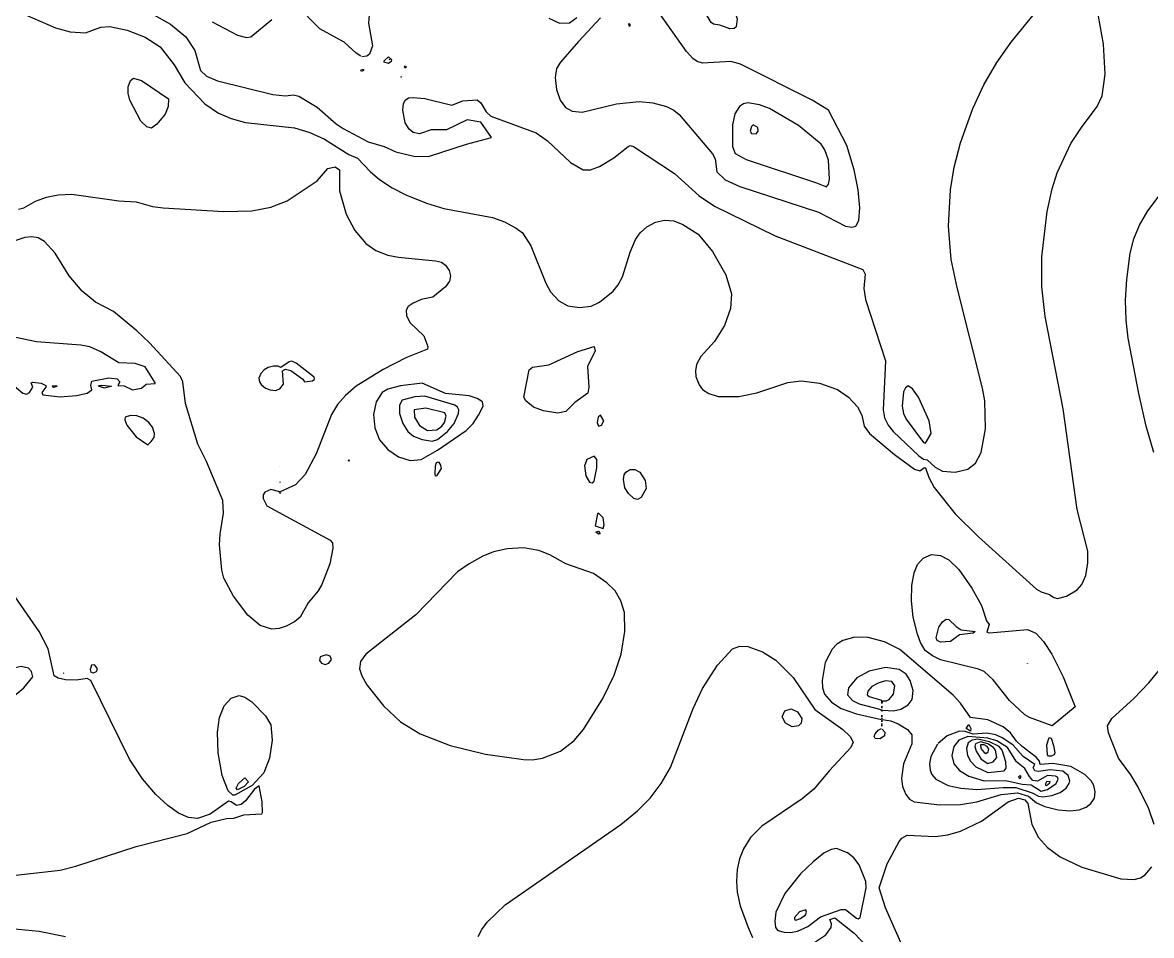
# Model space of a CAD drawing. Header units: inches. Extents: x 2608994 to 2618701, y 1261813 to 1271655.
# Drawn here: x 2611217 to 2612713, y 1268184 to 1269394 of the extents above; entities that cross this region are included whole.
import ezdxf

# ---------------------------------------------------------------- set-up
doc = ezdxf.new("R2010")
doc.units = ezdxf.units.IN
doc.header["$MEASUREMENT"] = 0

msp = doc.modelspace()

# ---------------------------------------------------------------- linework, layer by layer
for points, elevation in [([(2611665.4, 1269349.9), (2611658.9, 1269353.9), (2611643.2, 1269368.4), (2611610.8, 1269386.3), (2611595.1, 1269401.9), (2611592.5, 1269407.9), (2611593.1, 1269421.1), (2611581.4, 1269447.5), (2611581.9, 1269452.3), (2611585.6, 1269456.8), (2611594, 1269459.7), (2611622.8, 1269459.8), (2611651.6, 1269462.1), (2611662.4, 1269459.3), (2611672, 1269451.1), (2611675.8, 1269443.9), (2611678.6, 1269431.9), (2611675.4, 1269393.5), (2611680.5, 1269363.5), (2611676.8, 1269352.4), (2611673.2, 1269349.9), (2611666.6, 1269349.1)], 237), ([(2612141.2, 1269391.1), (2612132.8, 1269392.6), (2612129.5, 1269394.7), (2612112.9, 1269422.3), (2612112.7, 1269430.7), (2612120.8, 1269438.3), (2612125.6, 1269438.4), (2612132.8, 1269441), (2612143.6, 1269438), (2612152, 1269429.5), (2612158.5, 1269417.5), (2612164.1, 1269399.5), (2612162.7, 1269388.7), (2612160.4, 1269386.7), (2612154.4, 1269386.2), (2612141.2, 1269391.1)], 237), ([(2611219.6, 1269405.2), (2611260.4, 1269387.5), (2611279.6, 1269382), (2611300, 1269381.1), (2611320.4, 1269388.5), (2611332.4, 1269389.3), (2611355.2, 1269384.5), (2611379.2, 1269375.2), (2611399, 1269362.3), (2611417.6, 1269338.5), (2611432, 1269314.7), (2611458.4, 1269286.9), (2611476.4, 1269274.5), (2611493.2, 1269267.4), (2611512.4, 1269262.2), (2611577.2, 1269254.9), (2611597.6, 1269248.9), (2611616.9, 1269239.9), (2611649.2, 1269219.7), (2611661, 1269214.7), (2611678, 1269196.8), (2611690, 1269186.5), (2611706.8, 1269175.4), (2611724.8, 1269166.1), (2611752.4, 1269154.9), (2611775.2, 1269147.9), (2611840, 1269136), (2611855.6, 1269130.3), (2611871.2, 1269122), (2611879.6, 1269115.7), (2611890.5, 1269098.3), (2611910.6, 1269049.1), (2611916.8, 1269037.5), (2611927.6, 1269025.5), (2611939.8, 1269019.1), (2611955.2, 1269016.8), (2611970.8, 1269018.7), (2611981.6, 1269024), (2611999.8, 1269038.3), (2612006.4, 1269046.7), (2612012, 1269057.5), (2612022.2, 1269089.9), (2612029.3, 1269106.7), (2612035.6, 1269115.8), (2612044.3, 1269123.5), (2612056, 1269129.8), (2612068, 1269132.4), (2612080, 1269131.6), (2612092, 1269126.8), (2612112.3, 1269113.9), (2612131.4, 1269091.1), (2612149.3, 1269059.9), (2612156.8, 1269034.7), (2612155.4, 1269015.5), (2612147.2, 1268993.1), (2612134, 1268971.6), (2612115.9, 1268951.9), (2612110.4, 1268941.1), (2612108.9, 1268932.7), (2612109.6, 1268925.5), (2612113.6, 1268914.4), (2612118.4, 1268908.2), (2612126.8, 1268902.7), (2612138.8, 1268898.9), (2612166.4, 1268898.8), (2612190.4, 1268903.5), (2612231.2, 1268917.3), (2612249.2, 1268919.5), (2612273.2, 1268916.4), (2612297.2, 1268908), (2612311.6, 1268898), (2612323.6, 1268885), (2612329.4, 1268873.9), (2612332.7, 1268859.5), (2612339.8, 1268849.9), (2612372.8, 1268822), (2612399.2, 1268802.3), (2612406.4, 1268800.1), (2612412.4, 1268804.7), (2612414.1, 1268804.3), (2612418.4, 1268791.3), (2612425.6, 1268778.3), (2612453.2, 1268743.3), (2612484.4, 1268712.6), (2612561.3, 1268643.5), (2612567.2, 1268639.6), (2612578.3, 1268636.3), (2612584, 1268632.3), (2612588.8, 1268631.1), (2612600.8, 1268634.1), (2612615.1, 1268642.3), (2612621.4, 1268649.5), (2612626.4, 1268661.5), (2612629.3, 1268678.3), (2612629, 1268693.9), (2612615.1, 1268749.1), (2612596.3, 1268882.3), (2612572.4, 1269004.7), (2612568.3, 1269044.3), (2612568.2, 1269083.9), (2612575.3, 1269143.9), (2612581.7, 1269173.9), (2612588.5, 1269195.5), (2612606.8, 1269234.1), (2612620.6, 1269255.5), (2612641.7, 1269283.1), (2612648.1, 1269297.5), (2612652.1, 1269326.3), (2612649.9, 1269365.9), (2612638.7, 1269428.3)], 238), ([(2611390, 1269405.3), (2611412.8, 1269392.3), (2611433.2, 1269375.6), (2611445.2, 1269357.5), (2611452.5, 1269331.1), (2611460.8, 1269323.6), (2611475.2, 1269317.2), (2611548.4, 1269299.1), (2611565.2, 1269297.4), (2611576, 1269298.6), (2611583.2, 1269296.9), (2611607.2, 1269282.2), (2611632.4, 1269260.4), (2611642, 1269254.2), (2611675, 1269236.3), (2611696.3, 1269230.3), (2611711.6, 1269223), (2611735.6, 1269217.5), (2611754.8, 1269216.9), (2611805.2, 1269233.3), (2611838.6, 1269242.3), (2611824.4, 1269262.3), (2611806.4, 1269265.4), (2611778.8, 1269252.5), (2611758.4, 1269252.2), (2611742.8, 1269247.2), (2611734.4, 1269248.7), (2611729.2, 1269253.1), (2611724.1, 1269261.5), (2611720.7, 1269278.3), (2611721.8, 1269286.7), (2611724.2, 1269291.5), (2611728.4, 1269294.6), (2611734.4, 1269295.3), (2611750, 1269293.7), (2611786, 1269285.1), (2611800.4, 1269290.6), (2611819.6, 1269292), (2611824.5, 1269287.9), (2611831.6, 1269276.3), (2611837.6, 1269270.6), (2611897.6, 1269248.4), (2611912.9, 1269237.5), (2611943.2, 1269209), (2611960, 1269199.1), (2611969.6, 1269199.3), (2611981.6, 1269203.7), (2612000.8, 1269215.1), (2612019.5, 1269230.3), (2612022.4, 1269231.4), (2612026.6, 1269230.3), (2612081.2, 1269194.5), (2612113.6, 1269164.8), (2612134, 1269151.3), (2612214.4, 1269111.8), (2612331, 1269067.1), (2612334, 1269061.1), (2612332.2, 1269041.9), (2612334.3, 1269027.5), (2612361, 1268945.9), (2612357.9, 1268881.1), (2612359.7, 1268870.3), (2612364.2, 1268860.7), (2612371, 1268852.3), (2612405.1, 1268819.9), (2612411.2, 1268815.6), (2612416, 1268814.8), (2612426.8, 1268804.9), (2612436.4, 1268799.9), (2612453.2, 1268798.3), (2612470, 1268802.3), (2612480.1, 1268810.3), (2612487.6, 1268824.7), (2612493.4, 1268855.9), (2612492.6, 1268893.1), (2612489.7, 1268909.9), (2612455.9, 1269043.1), (2612448, 1269080.3), (2612444.3, 1269124.7), (2612447, 1269172.7), (2612452.1, 1269202.7), (2612460.3, 1269235.1), (2612476.7, 1269280.7), (2612491.1, 1269311.9), (2612508.4, 1269341.5), (2612527.4, 1269368.3), (2612556.7, 1269404.3)], 237), ([(2612321.7, 1269124.7), (2612325.7, 1269131.9), (2612326.8, 1269148.7), (2612324.5, 1269172.7), (2612319.3, 1269199.1), (2612309.4, 1269231.5), (2612285.2, 1269278.5), (2612263.5, 1269291.5), (2612168.8, 1269339.4), (2612155.6, 1269342.9), (2612118.4, 1269340.6), (2612111.2, 1269342.8), (2612105.2, 1269346.9), (2612096.9, 1269356.3), (2612058.4, 1269410.7)], 236), ([(2611468, 1269395.6), (2611501.6, 1269377.7), (2611513.6, 1269374.6), (2611519.4, 1269375.5)], 236), ([(2611519.4, 1269375.5), (2611547.2, 1269398.6)], 236), ([(2611914.4, 1269400.4), (2611928.8, 1269393.5), (2611942, 1269394.1), (2611951.6, 1269401.2)], 236), ([(2611983.2, 1269400.7), (2611953.7, 1269369.5), (2611929.8, 1269341.9), (2611924.7, 1269333.5), (2611922.9, 1269321.5), (2611924.8, 1269305.9), (2611929.7, 1269291.5), (2611936.8, 1269281.9), (2611945.6, 1269277), (2611958.8, 1269275.8), (2612004.4, 1269286.7), (2612034.4, 1269289.9), (2612052.4, 1269288.3), (2612070.4, 1269283.2), (2612080, 1269278.5), (2612087.2, 1269272.8), (2612131.6, 1269220.4), (2612135.2, 1269214), (2612137.3, 1269196.7), (2612148.4, 1269186.2), (2612167.6, 1269177.3), (2612272, 1269143.2), (2612308, 1269124.6), (2612316.4, 1269123.1), (2612321.7, 1269124.7)], 236), ([(2612021.2, 1269389.7), (2612022.7, 1269391.1), (2612021.2, 1269393.3), (2612019.9, 1269392.3), (2612021.2, 1269389.7)], 235), ([(2611696, 1269343.7), (2611702, 1269349), (2611705.9, 1269345.5), (2611705.4, 1269343.1), (2611702, 1269340.4), (2611696, 1269341.9), (2611696, 1269343.7)], 237), ([(2611703.2, 1269345.3), (2611702.8, 1269345.5), (2611703.2, 1269345.9), (2611703.4, 1269345.5), (2611703.2, 1269345.3)], 238), ([(2611666.6, 1269332.6), (2611668.9, 1269332.3), (2611668.7, 1269331.1), (2611666, 1269329.6), (2611665.4, 1269331.8)], 237), ([(2611723.6, 1269334.9), (2611724.8, 1269335.1), (2611725.6, 1269335.9), (2611723.6, 1269336.6), (2611722.6, 1269335.9), (2611723.6, 1269334.9)], 236), ([(2611387.6, 1269254.4), (2611381.6, 1269256.2), (2611373.6, 1269263.9), (2611359.1, 1269291.5), (2611356.6, 1269301.1), (2611356.6, 1269309.5), (2611360, 1269317.8), (2611363.6, 1269320.8), (2611374.4, 1269317.7), (2611410.4, 1269293.5), (2611409.7, 1269283.1), (2611405.6, 1269273), (2611394.8, 1269259.6), (2611387.6, 1269254.4)], 239), ([(2611718.8, 1269322.1), (2611718.4, 1269322.7), (2611718.8, 1269322.9), (2611719.1, 1269322.7), (2611718.8, 1269322.1)], 237), ([(2612269.6, 1269181.9), (2612282.8, 1269176.8), (2612285.2, 1269180.1), (2612286.7, 1269187.1), (2612285.3, 1269212.3), (2612280.4, 1269226), (2612275.6, 1269233.4), (2612245.6, 1269258.1), (2612207.2, 1269280.6), (2612194, 1269285.4), (2612178.4, 1269288.1), (2612172.6, 1269286.7), (2612167.5, 1269283.1), (2612161.1, 1269273.5), (2612157.8, 1269259.1), (2612158.2, 1269230.3), (2612161.6, 1269220.7), (2612176, 1269213.1), (2612269.6, 1269181.9)], 235), ([(2612181.5, 1269250.7), (2612183.2, 1269247.6), (2612189.2, 1269246.8), (2612192, 1269250.7), (2612191.6, 1269255.5), (2612185.6, 1269259.1), (2612183.3, 1269256.7), (2612181.5, 1269250.7)], 234), ([(2611211.2, 1269147.3), (2611218.4, 1269149.1), (2611234, 1269157.6), (2611248.4, 1269162.9), (2611264, 1269166), (2611282, 1269167.2), (2611344.4, 1269158), (2611367.2, 1269156.8), (2611388.8, 1269150.8), (2611403.2, 1269148.7), (2611483.6, 1269143.9), (2611520.8, 1269144.9), (2611546, 1269149.6), (2611567.6, 1269158.2), (2611607.2, 1269184.7), (2611621.6, 1269201.2), (2611631.2, 1269203.2), (2611637.1, 1269199.1), (2611637, 1269171.5), (2611645.6, 1269140.4), (2611657.3, 1269118.7), (2611672, 1269101.8), (2611685.2, 1269092.4), (2611700.8, 1269086.1), (2611715.2, 1269083.4), (2611764.4, 1269078.6), (2611772.1, 1269076.7), (2611777.6, 1269072.8), (2611782.5, 1269065.9), (2611784.1, 1269058.7), (2611782.8, 1269051.5), (2611777.6, 1269044.3), (2611760.8, 1269030.4), (2611745.4, 1269027.5), (2611734.4, 1269022.7), (2611728, 1269017.9), (2611725.3, 1269013.1), (2611725.7, 1269005.9), (2611730.6, 1268996.3), (2611748.8, 1268979.4), (2611753.9, 1268965.1), (2611753.5, 1268961.5), (2611724.8, 1268950), (2611694.8, 1268934.7), (2611658.9, 1268912.3), (2611644.9, 1268900.3), (2611634.3, 1268888.3), (2611626.3, 1268875.1), (2611606, 1268822.8), (2611591.6, 1268795.4), (2611578.7, 1268781.5), (2611558.2, 1268772.5)], 239), ([(2612716.7, 1268824.7), (2612706.6, 1268859.5), (2612696.6, 1268902.7), (2612682.8, 1268975.9), (2612679.8, 1268999.9), (2612679.1, 1269026.3), (2612680.7, 1269053.9), (2612685.4, 1269088.7), (2612690, 1269107.9), (2612697.5, 1269125.9), (2612708.5, 1269145.1), (2612742.4, 1269189.7)], 239), ([(2611557.7, 1268772.5), (2611546, 1268775.3), (2611537.9, 1268771.9), (2611535.9, 1268768.3), (2611535.8, 1268763.5), (2611540.6, 1268753.9), (2611624.5, 1268708.3), (2611627.5, 1268704.7), (2611628.2, 1268697.5), (2611624.1, 1268677.1), (2611613.3, 1268649.5), (2611608.6, 1268641.1), (2611595.2, 1268625.1), (2611584.8, 1268606.3), (2611577.2, 1268599.9), (2611566.4, 1268594.2), (2611556.8, 1268591), (2611547.2, 1268590.3), (2611531.6, 1268595.2), (2611515.3, 1268608.7), (2611496.2, 1268633.9), (2611483.6, 1268657.9), (2611480.8, 1268668.7), (2611478, 1268702.3), (2611478.7, 1268716.7), (2611483.2, 1268744.3), (2611482.1, 1268761.1), (2611460.7, 1268812.7), (2611449.3, 1268835.5), (2611432.9, 1268889.5), (2611429.2, 1268918.3), (2611426.1, 1268925.5), (2611385.2, 1268970), (2611368.4, 1268985.9), (2611337.2, 1269011.3), (2611313.2, 1269023.7), (2611295.8, 1269038.3), (2611278.5, 1269058.7), (2611259.9, 1269088.7), (2611246, 1269104.3), (2611237.6, 1269109.1), (2611229.2, 1269110.5), (2611219.6, 1269109.5), (2611207.6, 1269105.5)], 239), ([(2611206, 1268912.3), (2611217.2, 1268903.3), (2611222, 1268901.7), (2611225.7, 1268903.9), (2611230.2, 1268911.1), (2611227.9, 1268917.1), (2611230.4, 1268917.9), (2611241.2, 1268916.6), (2611247.6, 1268913.5), (2611247.6, 1268911.1), (2611242.1, 1268903.9), (2611243.6, 1268901), (2611266.4, 1268898.2), (2611288, 1268899.9), (2611302.4, 1268903), (2611308.7, 1268907.5), (2611307.2, 1268913.5), (2611308.4, 1268919), (2611331.2, 1268923.5), (2611342, 1268922.4), (2611345.6, 1268918.3), (2611343.2, 1268913.3), (2611351.6, 1268912.9), (2611362.4, 1268907.4), (2611374.4, 1268910), (2611380.4, 1268915.3), (2611392.3, 1268915.9), (2611392.4, 1268917.1), (2611379.2, 1268937.9), (2611366, 1268942.3), (2611344.4, 1268943.4), (2611320.6, 1268957.9), (2611306, 1268964.7), (2611294, 1268967), (2611235.2, 1268971.3), (2611190.8, 1268980.4)], 238), ([(2611937.2, 1268878.8), (2611926.4, 1268876.7), (2611907.2, 1268879.8), (2611894, 1268884.8), (2611884, 1268893.1), (2611881.4, 1268897.9), (2611888.4, 1268933.9), (2611892.8, 1268937.5), (2611914.4, 1268940.9), (2611952.8, 1268958.4), (2611974.4, 1268964.9), (2611975.9, 1268959.1), (2611965.8, 1268938.7), (2611967.3, 1268911.1), (2611966, 1268903.3), (2611949.1, 1268890.7), (2611937.2, 1268878.8)], 239), ([(2611558, 1268909), (2611562.8, 1268915.2), (2611561.5, 1268932.7), (2611565.2, 1268935.1), (2611572.4, 1268933.3), (2611588.5, 1268921.9), (2611590.5, 1268918.3), (2611601.2, 1268919.7), (2611603.6, 1268921.9), (2611603.5, 1268924.3), (2611579.6, 1268942.8), (2611573.6, 1268945.7), (2611570, 1268944.9), (2611559.2, 1268937.3), (2611555.6, 1268939), (2611549.6, 1268939.1), (2611542.4, 1268937.3), (2611536.9, 1268933.9), (2611532.5, 1268929.1), (2611530.1, 1268923.1), (2611530.8, 1268918.3), (2611533.2, 1268914.7), (2611538.8, 1268909.9), (2611544.8, 1268907.5), (2611552, 1268906.9), (2611558, 1268909)], 239), ([(2611256.1, 1268912.3), (2611258, 1268911.1), (2611262.5, 1268912.3), (2611260.4, 1268913), (2611256.1, 1268912.3)], 237), ([(2611317.6, 1268912.3), (2611317.8, 1268913.5), (2611321.6, 1268913.7), (2611334.8, 1268912.3), (2611325.2, 1268910), (2611317.6, 1268912.3)], 239), ([(2611745.2, 1268815.2), (2611766.8, 1268827.4), (2611805, 1268853.5), (2611814, 1268863.1), (2611821.4, 1268873.9), (2611827.5, 1268885.9), (2611826.5, 1268891.9), (2611819.6, 1268896.2), (2611808.8, 1268899.7), (2611777.6, 1268902.9), (2611746.4, 1268916.4), (2611717.6, 1268913), (2611700.8, 1268908.3), (2611693.6, 1268903.9), (2611685.7, 1268891.9), (2611682.1, 1268875.1), (2611683.8, 1268857.1), (2611690, 1268841.5), (2611700.8, 1268828.6), (2611715.3, 1268818.7), (2611730.8, 1268814), (2611745.2, 1268815.2)], 238), ([(2612413.9, 1268836.7), (2612421.4, 1268849.9), (2612418.6, 1268866.7), (2612404.7, 1268897.9), (2612396.8, 1268908.8), (2612390.8, 1268912.7), (2612387.2, 1268910.1), (2612384.8, 1268905.1), (2612383, 1268885.9), (2612384.6, 1268876.3), (2612388.4, 1268868.6), (2612411.2, 1268838), (2612413.9, 1268836.7)], 236), ([(2611766.8, 1268841.9), (2611780.2, 1268852.3), (2611788.8, 1268863.1), (2611794.7, 1268876.3), (2611795.1, 1268881.1), (2611793.6, 1268884.7), (2611790, 1268887.1), (2611750, 1268899), (2611736.8, 1268898.3), (2611720, 1268894), (2611716.4, 1268887.1), (2611716.6, 1268876.3), (2611720.7, 1268863.1), (2611727.5, 1268852.3), (2611735, 1268846.3), (2611746.4, 1268841.6), (2611759.6, 1268839.4), (2611766.8, 1268841.9)], 237), ([(2611765.8, 1268854.7), (2611772.8, 1268859.4), (2611776.2, 1268864.3), (2611778.3, 1268872.7), (2611776.4, 1268877.2), (2611751.2, 1268883.4), (2611736, 1268881.1), (2611736.4, 1268871.5), (2611742.8, 1268860.2), (2611753.6, 1268853.9), (2611765.8, 1268854.7)], 236), ([(2611387.2, 1268839.1), (2611391.2, 1268844.5), (2611391.6, 1268849.9), (2611389, 1268858.3), (2611384.2, 1268864.3), (2611376.8, 1268869.9), (2611368.4, 1268873.1), (2611360, 1268873.6), (2611352.8, 1268871.5), (2611352.3, 1268867.9), (2611355.1, 1268860.7), (2611367.5, 1268845.1), (2611382.8, 1268834.9), (2611387.2, 1268839.1)], 238), ([(2611984.1, 1268860.7), (2611987.2, 1268866.7), (2611982.8, 1268873.8), (2611980, 1268871.5), (2611978.7, 1268864.3), (2611980.4, 1268859.5), (2611984.1, 1268860.7)], 238), ([(2611968.4, 1268785), (2611972, 1268784.2), (2611974.4, 1268786.4), (2611978.2, 1268804.3), (2611978, 1268815.1), (2611974.4, 1268819.6), (2611964.8, 1268815.1), (2611961.8, 1268806.7), (2611963.5, 1268793.5), (2611968.4, 1268785)], 238), ([(2611558, 1268805.5), (2611558, 1268805.5), (2611558, 1268805.6), (2611558, 1268805.5), (2611558, 1268805.5)], 239), ([(2611649.2, 1268813.1), (2611650, 1268813.9), (2611649.2, 1268814.7), (2611648.4, 1268813.9), (2611649.2, 1268813.1)], 238), ([(2611649.2, 1268813.7), (2611649.5, 1268813.9), (2611649.2, 1268814.2), (2611649, 1268813.9), (2611649.2, 1268813.7)], 237), ([(2611765.6, 1268793.6), (2611764.4, 1268793.3), (2611763.8, 1268795.9), (2611764.2, 1268806.7), (2611765.6, 1268811.3), (2611768, 1268812.2), (2611771, 1268807.9), (2611771.7, 1268803.1), (2611765.6, 1268793.6)], 239), ([(2612036.9, 1268764.7), (2612032, 1268762.4), (2612027.2, 1268763.5), (2612020, 1268770.1), (2612015.3, 1268777.9), (2612013.4, 1268788.7), (2612014.5, 1268794.7), (2612016.7, 1268798.3), (2612022.4, 1268802.1), (2612028.4, 1268801.9), (2612035.2, 1268798.3), (2612042.4, 1268787.5), (2612043.5, 1268776.7), (2612036.9, 1268764.7)], 239), ([(2611558, 1268784.9), (2611558.4, 1268785.1), (2611558, 1268785.6), (2611557.6, 1268785.1), (2611558, 1268784.9)], 239), ([(2611558.5, 1268771.3), (2611558, 1268770.1), (2611557.5, 1268771.3)], 239), ([(2611986.4, 1268723.8), (2611988, 1268728.7), (2611986.4, 1268738.1), (2611980.4, 1268744.2), (2611979.1, 1268743.1), (2611976.1, 1268727.5), (2611986.4, 1268723.8)], 238), ([(2611980.4, 1268716.4), (2611978, 1268717.9), (2611976.9, 1268719.1), (2611980.4, 1268720.3), (2611982.5, 1268716.7), (2611980.4, 1268716.4)], 239), ([(2611192, 1268262.6), (2611266.4, 1268271), (2611287.5, 1268276.3), (2611367.2, 1268302.2), (2611434.8, 1268319.5), (2611466.8, 1268334.4), (2611487.2, 1268339.4), (2611496.8, 1268339.9), (2611510, 1268344.1), (2611534, 1268345.7), (2611535, 1268347.1), (2611534.3, 1268361.5), (2611530.4, 1268382.5), (2611524.4, 1268378.3), (2611512.4, 1268362.9), (2611506.4, 1268357.7), (2611500.4, 1268356.5), (2611493.4, 1268361.5), (2611489.6, 1268362.2), (2611465.6, 1268345), (2611448.8, 1268339.4), (2611436.8, 1268340.7), (2611423.6, 1268346.5), (2611409.2, 1268356.6), (2611393.6, 1268371), (2611375.6, 1268391.7), (2611358.6, 1268417.9), (2611307.2, 1268522.3), (2611302.4, 1268524.7), (2611288, 1268522.7), (2611273.6, 1268523.2), (2611264, 1268525.2), (2611258.6, 1268528.3), (2611250.5, 1268564.3), (2611238.8, 1268587.4), (2611165.6, 1268691.9)], 238), ([(2611906, 1268419.1), (2611930, 1268428.5), (2611948, 1268442.6), (2611960.4, 1268457.5), (2611985.9, 1268498.3), (2612001.1, 1268529.5), (2612010.3, 1268557.1), (2612015.4, 1268587.1), (2612014.6, 1268612.3), (2612010.1, 1268627.9), (2612002.3, 1268641.1), (2611991.5, 1268651.9), (2611973.9, 1268663.9), (2611937.2, 1268676.8), (2611915.6, 1268689), (2611901.2, 1268694.5), (2611880.8, 1268698.3), (2611859.2, 1268696.9), (2611841.2, 1268692.7), (2611826.8, 1268687), (2611808.9, 1268677.1), (2611793.4, 1268666.3), (2611738, 1268609.5), (2611671.9, 1268557.1), (2611664.6, 1268547.5), (2611663.4, 1268537.9), (2611666.6, 1268528.3), (2611673.3, 1268516.3), (2611695.1, 1268488.7), (2611717.6, 1268467.6), (2611744, 1268451.4), (2611783.6, 1268436.1), (2611830.4, 1268424.4), (2611880.8, 1268417.4), (2611892.8, 1268417.2), (2611906, 1268419.1)], 238), ([(2612582, 1268462.3), (2612551.6, 1268473), (2612545.6, 1268476.7), (2612525.2, 1268495.7), (2612503.6, 1268523.1), (2612491.6, 1268534), (2612484.4, 1268537.1), (2612434, 1268549.8), (2612423.2, 1268554.8), (2612413.6, 1268561.9), (2612407.2, 1268572.7), (2612403.1, 1268583.5), (2612397.4, 1268606.3), (2612395.3, 1268627.9), (2612396, 1268648.3), (2612398.8, 1268665.1), (2612403.3, 1268675.9), (2612410.6, 1268684.3), (2612422, 1268689.3), (2612434, 1268688.1), (2612444.8, 1268682.2), (2612458, 1268669.2), (2612475.2, 1268644.7), (2612488, 1268621.6), (2612494.8, 1268601.5), (2612498.2, 1268596.7), (2612495.2, 1268586.4), (2612498.8, 1268585.6), (2612549.2, 1268590), (2612560, 1268584.9), (2612570.5, 1268573.9), (2612581.2, 1268557.1), (2612596.5, 1268527.1), (2612612.2, 1268487.5), (2612582, 1268462.3)], 239), ([(2612447.2, 1268574), (2612434, 1268573), (2612429.5, 1268575.1), (2612427.9, 1268578.7), (2612431.5, 1268593.1), (2612436.4, 1268600), (2612441.2, 1268603.5), (2612444.8, 1268603.3), (2612454.4, 1268593.9), (2612461.1, 1268589.5), (2612479.7, 1268587.1), (2612477.2, 1268585), (2612459.2, 1268582.6), (2612447.2, 1268574)], 240), ([(2611820.9, 1268182.7), (2611825.5, 1268192.3), (2611832.6, 1268201.9), (2611856.6, 1268224.7), (2612009.9, 1268331.5), (2612032, 1268349.5), (2612048.9, 1268366.3), (2612063.6, 1268385.5), (2612075.7, 1268407.1), (2612106, 1268485.1), (2612118.3, 1268511.5), (2612138.2, 1268542.7), (2612158, 1268564.1), (2612167.6, 1268567.9), (2612178.4, 1268567.2), (2612197.6, 1268560.2), (2612215.6, 1268549), (2612238.4, 1268526.3), (2612267.2, 1268484), (2612304.1, 1268457.5), (2612314.1, 1268447.9), (2612317.8, 1268440.7), (2612314.8, 1268433.5), (2612286.4, 1268403.1), (2612266, 1268378.1), (2612250.4, 1268365.5), (2612196.8, 1268329.1), (2612182, 1268314.2), (2612172.4, 1268299.1), (2612167.3, 1268285.9), (2612164.2, 1268271.5), (2612163.2, 1268255.9), (2612164.1, 1268241.5), (2612168.3, 1268223.5), (2612178.8, 1268194.7), (2612184.4, 1268181.7)], 239), ([(2612356.6, 1268470.6), (2612368, 1268468.9), (2612377.5, 1268464.7), (2612390.2, 1268457.5), (2612395.7, 1268450.3), (2612395.8, 1268438.3), (2612384.7, 1268411.9), (2612382, 1268392.7), (2612383.6, 1268381.9), (2612387.9, 1268371.1), (2612392.7, 1268365.1), (2612398.9, 1268361.5), (2612432.8, 1268357.5), (2612460.4, 1268357.8), (2612482, 1268361.3), (2612514.4, 1268370.9), (2612536, 1268373.4), (2612550.5, 1268368.7), (2612561.2, 1268359.9), (2612572, 1268355.2), (2612590, 1268350.6), (2612605.6, 1268349.4), (2612617.6, 1268350.9), (2612626.8, 1268354.3), (2612633.2, 1268359.1), (2612637.8, 1268366.3), (2612638.8, 1268374.7), (2612636.9, 1268383.1), (2612633.4, 1268389.1), (2612625.1, 1268397.5), (2612606.8, 1268408.4), (2612582.8, 1268412.1), (2612566, 1268411), (2612564.9, 1268415.5), (2612561.2, 1268420.1), (2612542, 1268434.8), (2612534.5, 1268441.9), (2612526.4, 1268452.9), (2612516.8, 1268460.7), (2612496.4, 1268470.1), (2612473.6, 1268473.2), (2612460.4, 1268492.2), (2612450.8, 1268502.9), (2612380, 1268563.4), (2612359.6, 1268573.3), (2612338, 1268579.1), (2612320, 1268579.8), (2612304.4, 1268575.4), (2612296.5, 1268570.3), (2612290, 1268563.7), (2612280.8, 1268546.3), (2612276.8, 1268522.3), (2612277.5, 1268512.7), (2612280.2, 1268504.3), (2612289.2, 1268493.5), (2612302, 1268485), (2612322.4, 1268478.1), (2612355.4, 1268470.7)], 238), ([(2611623, 1268545.1), (2611626.2, 1268549.9), (2611624.4, 1268554.7), (2611619.2, 1268556.2), (2611611.4, 1268553.5), (2611610.5, 1268548.7), (2611613.2, 1268545.1), (2611618, 1268543.4), (2611623, 1268545.1)], 238), ([(2611202.8, 1268499.8), (2611218.4, 1268512.7), (2611230.1, 1268527.1), (2611228.6, 1268534.3), (2611224.4, 1268538.4), (2611214.8, 1268540.6), (2611202.8, 1268538), (2611197.3, 1268534.3), (2611188.3, 1268522.3), (2611185.6, 1268509.1), (2611188.4, 1268501.2), (2611194.4, 1268498.1), (2611202.8, 1268499.8)], 237), ([(2611314.7, 1268534.3), (2611316, 1268537.9), (2611314.4, 1268540.5), (2611312, 1268542.9), (2611308.1, 1268542.7), (2611306.2, 1268536.7), (2611307.2, 1268533.4), (2611310.8, 1268532.3), (2611314.7, 1268534.3)], 238), ([(2612356.6, 1268481.7), (2612357.2, 1268483.1), (2612371.6, 1268481.9), (2612381.2, 1268484.3), (2612391.1, 1268489.9), (2612396.2, 1268497.1), (2612397.4, 1268509.1), (2612393.7, 1268522.3), (2612388.4, 1268530.5), (2612378.8, 1268536.8), (2612360.8, 1268539.3), (2612339.2, 1268534.8), (2612322.7, 1268525.9), (2612311.8, 1268512.7), (2612310.6, 1268503.1), (2612317.2, 1268495.9), (2612326, 1268491.4), (2612354.8, 1268483.6), (2612355.4, 1268481.8)], 237), ([(2612549.2, 1268544.9), (2612549, 1268545.1), (2612549.2, 1268545.2), (2612549.3, 1268545.1), (2612549.2, 1268544.9)], 240), ([(2612717.2, 1268331.5), (2612710.1, 1268351.9), (2612695.4, 1268381.9), (2612686, 1268397.3), (2612669.7, 1268419.1), (2612656.5, 1268452.7), (2612655.3, 1268462.3), (2612660.9, 1268471.9), (2612690.8, 1268498.7), (2612710, 1268519), (2612730.2, 1268543.9)], 239), ([(2611271.2, 1268531.7), (2611271.4, 1268531.9), (2611271.2, 1268532.1), (2611271, 1268531.9), (2611271.2, 1268531.7)], 238), ([(2612356.6, 1268491.6), (2612357.2, 1268495.5), (2612362, 1268495.3), (2612365.6, 1268497), (2612371.5, 1268504.3), (2612373.2, 1268515.1), (2612369.2, 1268520.9), (2612360.8, 1268521.6), (2612351.2, 1268518.9), (2612342.8, 1268514.1), (2612337.3, 1268507.9), (2612336.5, 1268503.1), (2612339.2, 1268500.9), (2612355.4, 1268496)], 236), ([(2611498, 1268370.2), (2611495.6, 1268370.2), (2611489.5, 1268375.9), (2611481.5, 1268396.3), (2611476.1, 1268426.3), (2611475.3, 1268453.9), (2611477.9, 1268473.1), (2611484, 1268488.7), (2611493.2, 1268499), (2611504, 1268502.2), (2611511.2, 1268500.2), (2611520.8, 1268494.1), (2611538.8, 1268475.2), (2611546.1, 1268463.5), (2611547.6, 1268443.1), (2611544.1, 1268419.1), (2611536.6, 1268399.9), (2611521.2, 1268383.1), (2611498, 1268370.2)], 239), ([(2612355.4, 1268495.9), (2612355.4, 1268491.6)], 236), ([(2612245.6, 1268462.3), (2612237.2, 1268460.9), (2612228.1, 1268465.9), (2612223.8, 1268474.3), (2612227.6, 1268482.1), (2612236, 1268484.5), (2612244.4, 1268480.7), (2612250, 1268471.9), (2612248.9, 1268465.9), (2612245.6, 1268462.3)], 240), ([(2612355.6, 1268476.1), (2612355.6, 1268473.7)], 237), ([(2612355.9, 1268488.1), (2612355.8, 1268485.7)], 236), ([(2612356.2, 1268485.7), (2612356.1, 1268488.1)], 236), ([(2612356.4, 1268473.7), (2612356.4, 1268476.1)], 237), ([(2612355.4, 1268469.2), (2612355.4, 1268467.6)], 238), ([(2612355.9, 1268465.3), (2612355.4, 1268461.7)], 238), ([(2612355.6, 1268472.5), (2612355.6, 1268471.3)], 237), ([(2612356.2, 1268461.7), (2612356, 1268462.8), (2612355.8, 1268461.7)], 237), ([(2612356.6, 1268461.7), (2612356.1, 1268465.3)], 238), ([(2612356.4, 1268471.3), (2612356.4, 1268472.5)], 237), ([(2612356.6, 1268467.6), (2612356.6, 1268469.3)], 238), ([(2612473.6, 1268454.9), (2612467.9, 1268458.7), (2612471.2, 1268463.8), (2612474.2, 1268458.7), (2612473.6, 1268454.9)], 238), ([(2612356.6, 1268457.9), (2612359.9, 1268453.9), (2612359.6, 1268449.1), (2612353.6, 1268444.7), (2612347, 1268445.5), (2612345.8, 1268447.9), (2612347.1, 1268451.5), (2612351.1, 1268456.3), (2612355.4, 1268458.4)], 239), ([(2612429.8, 1268438), (2612420.8, 1268421.5), (2612419.1, 1268411.9), (2612419.9, 1268403.5), (2612422.5, 1268397.5), (2612427.5, 1268391.5), (2612443.8, 1268383.1), (2612460.9, 1268379.5), (2612482, 1268377.7), (2612516.8, 1268380.5), (2612533.6, 1268380.5), (2612555.2, 1268373.2), (2612563.6, 1268368.9), (2612569.6, 1268368.2), (2612581.6, 1268370), (2612592.4, 1268373.9), (2612600.6, 1268379.5), (2612604.6, 1268385.5), (2612605.1, 1268389.1), (2612603, 1268396.3), (2612596, 1268402), (2612579.2, 1268403.9), (2612563.6, 1268401.4), (2612558.8, 1268402.6), (2612556.7, 1268407.1), (2612558.8, 1268410.7), (2612543.2, 1268421.6), (2612529.5, 1268437.1), (2612515.6, 1268446.4), (2612507.2, 1268450.1), (2612495.2, 1268452.4), (2612477.2, 1268451.2), (2612466.4, 1268454.7), (2612459.2, 1268455), (2612442.6, 1268449.1), (2612430.6, 1268438.9)], 237), ([(2612575.6, 1268377.6), (2612587, 1268385.5), (2612589.9, 1268391.5), (2612588.8, 1268394.1), (2612586.4, 1268395.5), (2612575.6, 1268396.2), (2612562.4, 1268388.8), (2612556.4, 1268389.8), (2612551.6, 1268395), (2612545.6, 1268405.6), (2612534.4, 1268414.3), (2612522.8, 1268433.5), (2612508.4, 1268442.2), (2612496.4, 1268445.7), (2612470, 1268448.2), (2612458.3, 1268443.1), (2612451.5, 1268434.7), (2612448.9, 1268422.7), (2612451.6, 1268411.9), (2612459.2, 1268402.8), (2612471.2, 1268395.4), (2612491.6, 1268389.4), (2612520.4, 1268389.7), (2612542, 1268384.6), (2612554, 1268384.1), (2612567.2, 1268375.6), (2612575.6, 1268377.6)], 236), ([(2612584.4, 1268423.9), (2612580.4, 1268421.9), (2612576.8, 1268422.1), (2612575.6, 1268423.9), (2612574.8, 1268437.1), (2612578, 1268446.9), (2612580.4, 1268445.9), (2612583.8, 1268435.9), (2612585.5, 1268426.3), (2612584.4, 1268423.9)], 239), ([(2612518, 1268402.3), (2612520.9, 1268405.9), (2612520.3, 1268414.3), (2612515.6, 1268429.9), (2612511.5, 1268434.7), (2612498.8, 1268441), (2612483.2, 1268444.3), (2612475.9, 1268443.1), (2612470.4, 1268439.5), (2612468.3, 1268432.3), (2612469.7, 1268422.7), (2612473.6, 1268415.3), (2612480.8, 1268408), (2612496.4, 1268400.3), (2612518, 1268402.3)], 235), ([(2612503.8, 1268414.3), (2612508.3, 1268420.3), (2612506.7, 1268429.9), (2612504.2, 1268433.5), (2612496.6, 1268438.3), (2612486.8, 1268440.8), (2612480.2, 1268438.3), (2612479.5, 1268434.7), (2612481, 1268428.7), (2612487.9, 1268417.9), (2612496.4, 1268412.4), (2612503.8, 1268414.3)], 234), ([(2612497.1, 1268427.5), (2612497.8, 1268431.1), (2612495.5, 1268434.7), (2612491.6, 1268437), (2612486.8, 1268437.1), (2612487.3, 1268432.3), (2612491.6, 1268426.9), (2612494, 1268425.5), (2612497.1, 1268427.5)], 233), ([(2611503.2, 1268385.5), (2611511.2, 1268393.3), (2611516.2, 1268387.9), (2611510.7, 1268381.9), (2611501.6, 1268377.4), (2611500, 1268379.5), (2611503.2, 1268385.5)], 240), ([(2612537.3, 1268393.9), (2612539.6, 1268392.4), (2612540.9, 1268395.1), (2612539.6, 1268395.8), (2612537.3, 1268393.9)], 235), ([(2612574.4, 1268383.2), (2612578.8, 1268386.7), (2612579.2, 1268388.5), (2612574.3, 1268387.9), (2612572.6, 1268384.3), (2612574.4, 1268383.2)], 235), ([(2612390.9, 1268152.7), (2612360.8, 1268220.8), (2612352.3, 1268247.5), (2612363.2, 1268279.1), (2612378.8, 1268308.7), (2612382.4, 1268313.2), (2612389.6, 1268317.1), (2612426.8, 1268315.4), (2612443.6, 1268317.8), (2612460.4, 1268322.5), (2612488, 1268335.9), (2612523.7, 1268361.5), (2612537.2, 1268366.3), (2612545.6, 1268364.2), (2612549.6, 1268359.1), (2612554.7, 1268331.5), (2612563.6, 1268313.9), (2612575.6, 1268300.9), (2612592.4, 1268288.6), (2612621.2, 1268274.9), (2612672.8, 1268259.3), (2612690.8, 1268258.5), (2612698.8, 1268260.7), (2612705.2, 1268264.5), (2612713.8, 1268275.1)], 239), ([(2612244.4, 1268189.9), (2612257.7, 1268195.9), (2612274.6, 1268209.1), (2612302, 1268218.5), (2612308, 1268218.8), (2612322.4, 1268207.3), (2612324.8, 1268206.4), (2612327.2, 1268207.9), (2612335.4, 1268247.5), (2612334.8, 1268255.9), (2612326, 1268277.8), (2612318.8, 1268287), (2612310.4, 1268293.8), (2612296, 1268299.6), (2612288.8, 1268298.2), (2612279.2, 1268293.2), (2612264.8, 1268281.9), (2612248, 1268265.8), (2612227.6, 1268239.7), (2612215.4, 1268215.1), (2612214, 1268203.1), (2612215, 1268194.7), (2612218, 1268190.8), (2612226.4, 1268188.6), (2612234.8, 1268188.1), (2612244.4, 1268189.9)], 238), ([(2612248, 1268206.9), (2612254.9, 1268211.5), (2612256.2, 1268215.1), (2612255.2, 1268218.3), (2612246.8, 1268215.4), (2612240, 1268207.9), (2612240.2, 1268205.5), (2612242, 1268204.7), (2612248, 1268206.9)], 237), ([(2612267.2, 1268175.2), (2612281.7, 1268185.1), (2612288.9, 1268194.7), (2612289.3, 1268199.5), (2612287.1, 1268205.5), (2612293.6, 1268207.6), (2612319.3, 1268187.5), (2612355.7, 1268149.1)], 239), ([(2611080.4, 1268205), (2611238.8, 1268190), (2611273.6, 1268182.8)], 239)]:
    msp.add_lwpolyline(points, dxfattribs=dict(elevation=elevation))

doc.saveas('drawing.dxf')
